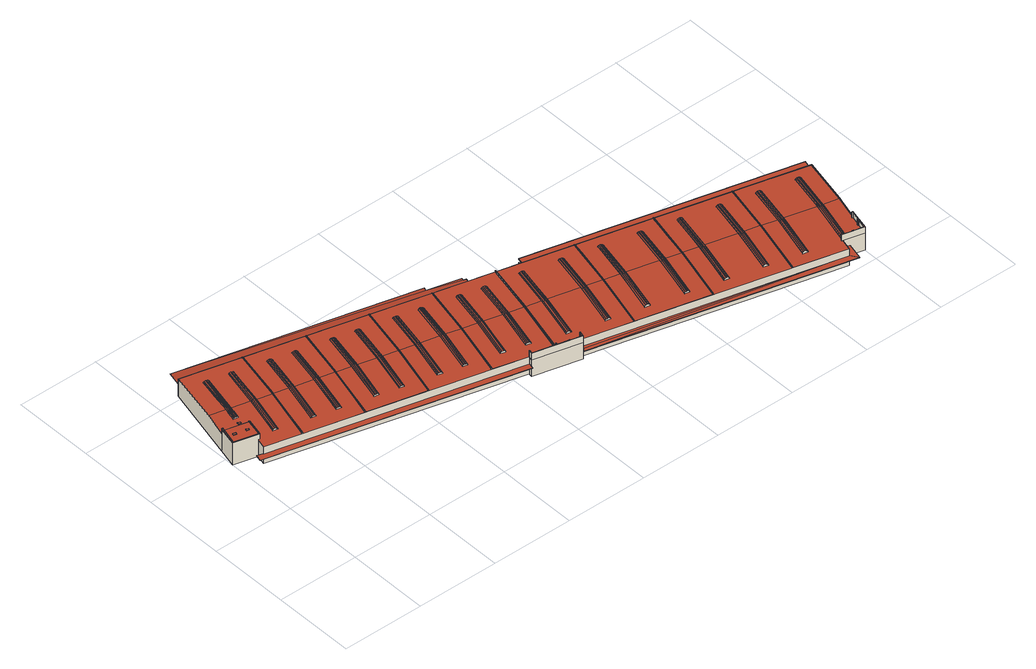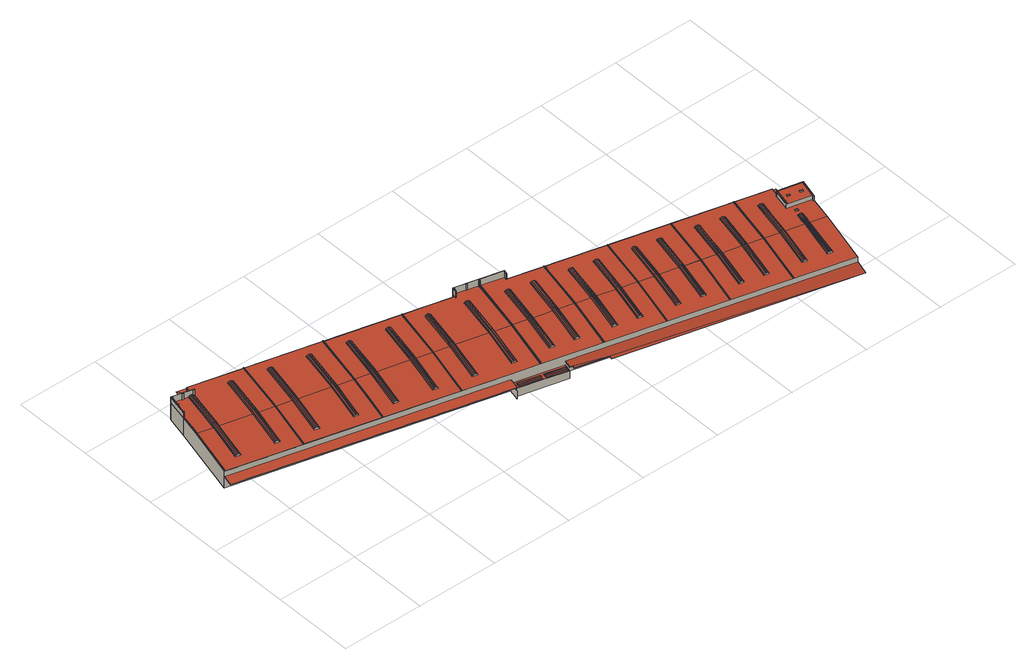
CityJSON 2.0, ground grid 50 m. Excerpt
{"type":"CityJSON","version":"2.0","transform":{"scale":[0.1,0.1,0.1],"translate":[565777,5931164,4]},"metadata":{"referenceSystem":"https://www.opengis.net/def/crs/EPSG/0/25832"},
"CityObjects":{
"building1":{"type":"Building","attributes":{"Grundfläche 2D":"23972.569498","Grundhöhe NN":"4.974"},"children":["building1-1","building1-2","building1-3","building1-4","building1-5","building1-6","building1-7"],"geometry":[{"type":"MultiSurface","lod":"3","boundaries":[[[0,1,2,3,4,5,6,7]],[[8,9,10,11,12]],[[13,14,10,9]],[[15,16,17,18]],[[16,19,20,21,17]],[[22,23,16,15]],[[22,24,25,23]],[[26,27,25,24]],[[28,25,27,29]],[[28,30,23,25]],[[30,19,16,23]],[[31,32,27,26]],[[32,33,29,27]],[[34,35,36,37,38]],[[36,39,40,41,42,43,44,37]],[[45,46,47,48]],[[49,50,47]],[[50,51,47]],[[52,53,49]],[[49,53,50]],[[54,55,52]],[[55,53,52]],[[56,57,54,58]],[[59,55,60]],[[61,53,59]],[[59,53,55]],[[61,62,50,53]],[[63,51,62]],[[62,51,50]],[[64,51,63]],[[47,51,64,65,66,67,48]],[[55,54,57,68]],[[69,60,55,68,70]],[[71,72,73,74]],[[75,71,74,76]],[[72,77,78,73]],[[79,80,73,78]],[[80,81,74,73]],[[81,82,76,74]],[[77,83,84,78]],[[85,79,78,84]],[[86,79,85]],[[87,79,86]],[[88,89,82]],[[89,90,82]],[[76,82,90,91]],[[91,92,75,76]],[[93,94,95,96]],[[97,93,96,98]],[[94,99,100,95]],[[101,95,100,102]],[[101,103,96,95]],[[103,104,98,96]],[[99,105,106,100]],[[106,107,102,100]],[[104,108,109,98]],[[109,110,97,98]],[[111,112,113,114,115]],[[116,117,113,112]],[[118,119,120,121]],[[119,122,123,120]],[[124,125,123,122]],[[126,123,125,127]],[[126,128,120,123]],[[128,129,121,120]],[[130,131,132,133,134,135,136,137,138,139,140,141,142,143,144,145,146,147,148,149,150]],[[131,151,132]],[[151,152,132]],[[151,153,154,155,67,66,65,156,157,158,159,160,161,69,70,68,162,163,164,165,166,167,168,169,170,171,172,173,174,175,176,177,178,179,180,181,182,183,184,185,186,187,188,189,190,191,192,193,194,195,196,197,198,199,200,201,202,203,204,205,206,207,208,209,210,211,212,213,214,215,216,217,218,219,220,221,222,223,224,225,226,227,228,229,230,231,232,233,234,235,236,237,238,239,240,241,242,243,244,245,246,247,248,249,250,251,252,253,254,255,256,257,258,259,260,261,262,263,264,265,266,267,268,269,270,271,272,273,274,275,276,277,278,279,280,281,282,283,284,285,286,287,288,289,290,291,292,293,294,295,296,297,298,299,300,152]],[[189,301,190]],[[195,302,196]],[[151,131,303,304,305,306]],[[307,308,309,310,311,312,313,314,315,316,317,318,319,320,321,257,256,322,323,251,250,324,325,247,246,326]],[[299,298,327,328,293,292,329,330,287,286,331,320,332,333]],[[320,331,334]],[[280,335,336,337,271,270,338,339,263,262,340,320,334,281]],[[320,340,321]],[[341,342,144,143,343,344,135,134,345,332,346,347]],[[332,345,333]],[[348,349,350,351,130,150,352,353,354,355,356,357,358,359,360,361,362,363,364,365]],[[366,367,368,369,370,371,243,242,372,373,374,375,376,239,238,377,378,379,232,231,380,381,382,383,384]],[[183,182,385,386,387,388,389,390,391,176,175,392,393,394,395,396,397,170,169,398,399,400,401,402,403,404,162,68,57,56,405,406,45,48,67,155,407,408,409,410,411,412,413,414,415,416,417,418,190,301,419,420,421,422,423,424,425,426]],[[427,428,226,225,429,430,431,432,433,221,220,434,435,215,214,436,437,415,383,438]],[[415,437,439]],[[209,208,440,441,442,203,202,443,444,445,446,447,448,449,196,302,450,451,452,415,439,453]],[[415,452,416]],[[383,382,438]],[[454,455,456,457,458,459]],[[460,461,457,456]],[[462,463,464,465,466]],[[467,464,463,468,469,470,471,472]],[[473,474,475,476]],[[474,477,478,475]],[[478,479,480,475]],[[479,481,482,480]],[[481,483,484,482]],[[483,485,486,484]],[[486,487,488,489,484]],[[489,490,482,484]],[[490,491,480,482]],[[491,476,475,480]],[[492,493,494,495]],[[494,496,497,498,499,495]],[[500,492,495,501]],[[499,502,501,495]],[[502,503,504,501]],[[503,505,506,504]],[[507,508,504,506]],[[508,500,501,504]],[[509,506,505,510,511,512]],[[509,513,507,506]],[[514,515,516,517]],[[518,514,517,519]],[[515,520,521,516]],[[522,516,521,523]],[[522,524,517,516]],[[524,525,519,517]],[[520,526,527,521]],[[527,528,523,521]],[[525,529,530,519]],[[530,531,518,519]],[[532,533,534,535]],[[534,536,537,538,535]],[[533,539,540,534]],[[539,541,542,540]],[[543,544,542,541]],[[545,542,544,546]],[[545,547,540,542]],[[536,534,540,547]],[[543,548,549,544]],[[549,550,546,544]],[[551,552,553,554,555,556]],[[556,557,558,559,551]],[[555,560,561,556]],[[560,562,563,561]],[[562,564,565,563]],[[566,567,563,565]],[[567,568,561,563]],[[568,557,556,561]],[[569,565,564,570,571,572]],[[569,573,566,565]],[[574,575,576,577]],[[576,578,579,580,577]],[[575,581,582,576]],[[581,583,584,582]],[[583,585,586,584]],[[585,587,588,586]],[[588,589,590,586]],[[590,591,584,586]],[[591,592,582,584]],[[592,578,576,582]],[[593,594,595,596]],[[597,594,593]],[[598,599,594,597,600]],[[598,601,599]],[[599,602,603,594]],[[602,604,605,603]],[[606,607,605,604]],[[608,605,607,609]],[[608,610,603,605]],[[610,595,594,603]],[[606,611,612,607]],[[613,609,607,612]],[[614,609,613]],[[615,118,121,616]],[[121,129,617,618,616]],[[124,619,620,125]],[[620,621,127,125]],[[622,623,624,625,626]],[[624,623,627,628,629,630,631,632]],[[633,634,635,636]],[[637,633,636,638]],[[639,640,636,635]],[[640,641,638,636]],[[641,642,643,638]],[[644,637,638,643]],[[634,645,646,635]],[[646,647,639,635]],[[642,648,649,643]],[[649,650,644,643]],[[651,652,653,654]],[[655,656,654,653]],[[652,657,658,653]],[[657,659,660,658]],[[659,661,662,660]],[[663,664,660,662]],[[664,665,658,660]],[[655,653,658,665]],[[661,666,667,662]],[[667,668,663,662]],[[669,670,671,672,673]],[[674,675,676,677,672,671]],[[678,679,680,681]],[[678,681,682]],[[678,682,683]],[[684,680,679,685,686]],[[687,679,678,688]],[[689,687,688,690]],[[691,689,690,692]],[[689,691,693,694]],[[687,689,694,695]],[[679,687,695,685]],[[696,692,697]],[[698,692,696]],[[699,691,692,698]],[[693,691,699,700,701]],[[702,703,704,705]],[[706,707,705,704]],[[703,708,709,704]],[[708,710,711,709]],[[710,712,713,711]],[[714,715,711,713]],[[715,716,709,711]],[[716,706,704,709]],[[712,717,718,713]],[[718,719,714,713]],[[720,721,722,723]],[[724,720,723,725]],[[721,726,727,722]],[[728,729,722,727]],[[729,730,723,722]],[[730,731,725,723]],[[726,732,733,727]],[[733,734,735,728,727]],[[731,736,737,725]],[[737,738,724,725]],[[739,740,741,742]],[[743,744,742,741]],[[740,745,746,741]],[[745,747,748,746]],[[747,749,750,748]],[[751,752,748,750]],[[752,753,746,748]],[[753,743,741,746]],[[749,754,755,750]],[[755,756,751,750]],[[757,758,759,760]],[[760,759,761,762,763,764]],[[765,766,767,768,769]],[[770,771,772,769,768]],[[773,774,775,776,777,778,779,780,781,782,783,784,785,786,787,788,789,790,791,792,793,794,795]],[[796,797,798,799,800,801,802,803,804,805,806,807,808,809,810,811,812,813,814,815]],[[816,817,818,819]],[[820,816,819,821]],[[822,820,821,823]],[[824,822,823,825]],[[826,824,825,827]],[[828,826,827,829]],[[830,828,829,831]],[[832,833,834,835,836,837,838,839,840,841],[842,843,844,845,846,847,848,849,850,851]],[[852,853,854,855]],[[854,856,857,855]],[[856,858,859,857]],[[859,858,860,861,862,863]],[[861,864,865,862]],[[866,867,865,864]],[[868,869,867,866]],[[870,871,872,873,874,875]],[[839,838,876,877]],[[878,879,4,3]],[[879,880,5,4]],[[880,870,6,5]],[[870,875,7,6]],[[0,7,875,874]],[[1,0,874,873]],[[1,873,872,881,2]],[[881,878,3,2]],[[281,334,13,9,8,12,283,282]],[[334,331,14,13]],[[10,14,331,286,285,284,11]],[[284,283,12,11]],[[24,22,15,18,328,327,31,26]],[[327,298,297,296,33,32,31]],[[30,28,29,33,296,295,20,19]],[[21,20,295,294,293,328,18,17]],[[418,417,416,41,40,39,36,35,192,190]],[[416,452,42,41]],[[38,195,193,34]],[[195,38,302]],[[43,42,452,451,450,302,38,37,44]],[[193,192,35,34]],[[52,49,47,46,406,405,58,54]],[[56,58,405]],[[60,69,161]],[[161,160,159,158,157,156,64,63,62,61,59,60]],[[65,64,156]],[[46,45,406]],[[75,92,167,166,165,164,83,77,72,71]],[[85,84,83,164,162,404,403,402,87,86]],[[79,87,402,401,400,88,82,81,80]],[[169,167,92,91,90,89,88,400,399,398]],[[94,93,97,110,241,240,105,99]],[[376,107,106,105,240,239]],[[376,375,374,373,372,108,104,103,101,102,107]],[[108,372,242,241,110,109]],[[111,115,152,300,299,333,116,112]],[[333,345,117,116]],[[113,117,345,134,133,132,114]],[[132,152,115,114]],[[455,454,259,258,257,321,460,456]],[[321,340,461,460]],[[458,457,461,340,262,261,260,459]],[[260,259,454,459]],[[428,427,438,470,469,468,463,462,228,226]],[[438,382,471,470]],[[464,467,472,471,382,381,380,231,229,466,465]],[[229,228,462,466]],[[433,477,474,473,222,221]],[[433,432,431,430,429,485,483,481,479,478,477]],[[486,485,429,225,224,488,487]],[[224,223,222,473,476,491,490,489,488]],[[500,508,507,513,200,199,198,493,492]],[[493,198,196,449,448,447,498,497,496,494]],[[447,446,445,510,505,503,502,499,498]],[[512,511,510,445,444,443,202,200,513,509]],[[515,514,518,531,435,434,526,520]],[[527,526,434,220,218,528]],[[524,522,523,528,218,217,529,525]],[[529,217,216,215,435,531,530]],[[541,539,533,532,323,322,548,543]],[[548,322,256,255,550,549]],[[255,254,253,252,537,536,547,545,546,550]],[[538,537,252,251,323,532,535]],[[390,389,388,554,553,552,551,559,558,178,176,391]],[[562,560,555,554,388,387,570,564]],[[572,571,570,387,386,385,182,180,573,569]],[[567,566,573,180,179,178,558,557,568]],[[583,581,575,574,339,338,587,585]],[[338,270,269,268,589,588,587]],[[590,589,268,267,266,265,579,578,592,591]],[[580,579,265,264,263,339,574,577]],[[145,144,342,600,597,593,596,147,146]],[[604,602,599,601,353,352,611,606]],[[614,613,612,611,352,150,149,148]],[[610,608,609,614,148,147,596,595]],[[122,119,118,615,325,324,619,124]],[[619,324,250,249,621,620]],[[128,126,127,621,249,248,617,129]],[[325,615,616,618,617,248,247]],[[622,172,170,397,396,395,629,628,627,623]],[[395,394,630,629]],[[624,632,631,630,394,393,392,175,173,626,625]],[[173,172,622,626]],[[637,644,650,442,441,440,645,634,633]],[[645,440,208,206,647,646]],[[641,640,639,647,206,205,648,642]],[[442,650,649,648,205,203]],[[659,657,652,651,344,343,666,661]],[[667,666,343,143,142,141,140,668]],[[664,663,668,140,139,138,656,655,665]],[[656,138,137,136,135,344,651,654]],[[453,439,675,674,671,670,211,209]],[[439,437,676,675]],[[673,214,212,669]],[[676,437,436,214,673,672,677]],[[212,211,670,669]],[[185,183,426,425,424,683,682,681,680,684,686]],[[678,683,424,423,422,421,697,692,690,688]],[[700,189,187,701]],[[189,700,301]],[[696,697,421,420,419,301,700,699,698]],[[187,186,185,686,685,695,694,693,701]],[[337,336,335,717,712,710,708,703,702]],[[718,717,335,280,279,278,719]],[[278,277,276,275,274,273,707,706,716,715,714,719]],[[707,273,272,271,337,702,705]],[[720,724,738,379,378,377,732,726,721]],[[733,732,377,238,237,735,734]],[[735,237,236,235,234,233,736,731,730,729,728]],[[736,233,232,379,738,737]],[[747,745,740,739,330,329,754,749]],[[755,754,329,292,291,290,756]],[[753,752,751,756,290,289,744,743]],[[744,289,288,287,330,739,742]],[[759,758,882,883,303,762,761]],[[303,131,763,762]],[[763,131,130,351,757,760,764]],[[307,326,767,766]],[[768,767,326,246,245,771,770]],[[245,244,772,771]],[[772,244,243,371,765,769]],[[884,885,780,779,778,886]],[[320,319,781,780,885]],[[319,318,782,781]],[[783,782,318,317]],[[317,316,784,783]],[[316,315,785,784]],[[315,314,786,785]],[[314,313,787,786]],[[313,312,788,787]],[[312,311,789,788]],[[790,789,311,310]],[[310,309,791,790]],[[309,308,792,791]],[[307,766,793,792,308]],[[766,765,794,793]],[[370,795,794,765,371]],[[370,369,773,795]],[[369,368,774,773]],[[775,774,368,367]],[[776,775,367,366]],[[366,384,777,776]],[[383,886,778,777,384]],[[347,346,887,800,799]],[[882,758,801,800,887]],[[802,801,758,757,351,350]],[[350,349,803,802]],[[804,803,349,348]],[[348,365,805,804]],[[365,364,806,805]],[[364,363,807,806]],[[363,362,808,807]],[[362,361,809,808]],[[361,360,810,809]],[[360,359,811,810]],[[359,358,812,811]],[[358,357,813,812]],[[357,356,814,813]],[[356,355,815,814]],[[796,815,355,354]],[[601,598,797,796,354,353]],[[342,341,798,797,598,600]],[[341,347,799,798]],[[305,888,889,890,836,835,891,892,893,894,154,153,151,306]],[[827,825,823,821,819,818,833,832,831,829]],[[830,831,832,841]],[[820,822,824,826,828,830,841,840,817,816]],[[840,833,818,817]],[[853,852,848,847]],[[856,854,853,847,846,845,844,868,866,864,861,860,858]],[[844,843,869,868]],[[869,843,842,851,850,849,848,852,855,857,859,863,862,865,867]],[[895,896,885,884,886,897,898,899]],[[899,900,901,902,320,885,896,895]],[[903,332,320,902,901,900,904,905]],[[906,346,332,903,905,904,907,908]],[[346,906,908,907,909,887]],[[882,887,909,910]],[[303,883,882,910,911]],[[304,303,911,912]],[[305,304,912,888]],[[155,154,894,893,892,913,407]],[[914,415,414,413,915,916,917]],[[918,383,415,914,917,916,919,920]],[[920,919,897,886,383,918]],[[837,836,890,921]],[[838,837,921,876]],[[834,833,840,839,877,922]],[[835,834,922,891]],[[878,407,913,923,879]],[[412,880,879,923,915,413]],[[871,870,880,412,411,410]],[[871,410,409,872]],[[872,409,408,881]],[[881,408,407,878]],[[891,922,877,876,921,890,889,888,912,911,910,909,907,904,900,899,898,897,919,916,915,923,913,892]]],"semantics":{"surfaces":[{"type":"RoofSurface"},{"type":"WallSurface"},{"type":"GroundSurface"}],"values":[0,0,0,0,0,0,0,0,0,0,0,0,0,0,0,0,0,0,0,0,0,0,0,0,0,0,0,0,0,0,0,0,0,0,0,0,0,0,0,0,0,0,0,0,0,0,0,0,0,0,0,0,0,0,0,0,0,0,0,0,0,0,0,0,0,0,0,0,0,0,0,0,0,0,0,0,0,0,0,0,0,0,0,0,0,0,0,0,0,0,0,0,0,0,0,0,0,0,0,0,0,0,0,0,0,0,0,0,0,0,0,0,0,0,0,0,0,0,0,0,0,0,0,0,0,0,0,0,0,0,0,0,0,0,0,0,0,0,0,0,0,0,0,0,0,0,0,0,0,0,0,0,0,0,0,0,0,0,0,0,0,0,0,0,0,0,0,0,0,0,0,0,0,0,0,0,0,0,0,0,0,0,0,0,0,0,0,0,0,0,0,0,0,0,0,0,0,0,0,0,0,0,0,0,0,0,0,0,0,0,0,0,0,0,0,0,0,0,0,0,0,0,0,0,0,0,0,0,0,0,0,0,0,0,0,0,0,0,0,0,0,0,0,0,0,0,0,0,0,0,0,0,0,0,0,0,0,0,1,1,1,1,1,1,1,1,1,1,1,1,1,1,1,1,1,1,1,1,1,1,1,1,1,1,1,1,1,1,1,1,1,1,1,1,1,1,1,1,1,1,1,1,1,1,1,1,1,1,1,1,1,1,1,1,1,1,1,1,1,1,1,1,1,1,1,1,1,1,1,1,1,1,1,1,1,1,1,1,1,1,1,1,1,1,1,1,1,1,1,1,1,1,1,1,1,1,1,1,1,1,1,1,1,1,1,1,1,1,1,1,1,1,1,1,1,1,1,1,1,1,1,1,1,1,1,1,1,1,1,1,1,1,1,1,1,1,1,1,1,1,1,1,1,1,1,1,1,1,1,1,1,1,1,1,1,1,1,1,1,1,1,1,1,1,1,1,1,1,1,1,1,1,1,1,1,1,1,1,1,1,1,1,1,1,1,1,1,1,1,1,1,1,1,1,1,2]}}]},
"building1-1":{"type":"BuildingInstallation","parents":["building1"],"geometry":[{"type":"MultiSurface","lod":"3","boundaries":[[[924,925,926,927]],[[927,926,928,929]],[[924,927,929,930]],[[925,924,930,931]],[[926,925,931,928]]],"semantics":{"surfaces":[{"type":"RoofSurface"},{"type":"WallSurface"}],"values":[0,1,1,1,1]}}]},
"building1-2":{"type":"BuildingInstallation","parents":["building1"],"geometry":[{"type":"MultiSurface","lod":"3","boundaries":[[[932,933,934,935]],[[936,937,935,934]],[[935,937,938,932]],[[933,932,938,939]],[[939,936,934,933]]],"semantics":{"surfaces":[{"type":"RoofSurface"},{"type":"WallSurface"}],"values":[0,1,1,1,1]}}]},
"building1-3":{"type":"BuildingInstallation","parents":["building1"],"geometry":[{"type":"MultiSurface","lod":"3","boundaries":[[[940,941,942,943]],[[943,942,944,945]],[[940,943,945,946]],[[941,940,946,947]],[[942,941,947,944]]],"semantics":{"surfaces":[{"type":"RoofSurface"},{"type":"WallSurface"}],"values":[0,1,1,1,1]}}]},
"building1-4":{"type":"BuildingInstallation","parents":["building1"],"geometry":[{"type":"MultiSurface","lod":"3","boundaries":[[[918,914,948,949,950,951]],[[949,948,952,953]],[[950,949,953,954]],[[951,950,954,955]],[[951,955,920,918]],[[918,920,917,914]],[[914,917,952,948]],[[955,954,953,952,917,920]]],"semantics":{"surfaces":[{"type":"RoofSurface"},{"type":"WallSurface"},{"type":"OuterCeilingSurface"}],"values":[0,1,1,1,1,1,1,2]}}]},
"building1-5":{"type":"BuildingInstallation","parents":["building1"],"geometry":[{"type":"MultiSurface","lod":"3","boundaries":[[[896,903,902]],[[903,896,956,957]],[[957,958,903]],[[903,958,959,906]],[[906,908,905,903]],[[903,905,901,902]],[[896,902,901,895]],[[896,895,960,956]],[[957,956,960,961]],[[958,957,961,962]],[[962,963,959,958]],[[959,963,908,906]],[[901,905,962,961,960,895]],[[962,905,908,963]]],"semantics":{"surfaces":[{"type":"RoofSurface"},{"type":"WallSurface"},{"type":"OuterCeilingSurface"}],"values":[0,0,0,0,1,1,1,1,1,1,1,1,2,2]}}]},
"building1-6":{"type":"BuildingInstallation","parents":["building1"],"geometry":[{"type":"MultiSurface","lod":"3","boundaries":[[[964,965,966]],[[967,966,968]],[[894,969,970,964,966,967]],[[971,972,966,965]],[[972,973,968,966]],[[973,974,967,968]],[[974,893,894,967]],[[893,975,969,894]],[[975,976,970,969]],[[976,977,964,970]],[[977,971,965,964]],[[971,977,976,975,893,974,973,972]]],"semantics":{"surfaces":[{"type":"RoofSurface"},{"type":"WallSurface"},{"type":"OuterCeilingSurface"}],"values":[0,0,0,1,1,1,1,1,1,1,1,2]}}]},
"building1-7":{"type":"BuildingInstallation","parents":["building1"],"geometry":[{"type":"MultiSurface","lod":"3","boundaries":[[[978,979,980,981]],[[978,981,982,983]],[[979,978,983,984]],[[980,979,984,985]],[[981,980,985,982]],[[985,984,983,982]]],"semantics":{"surfaces":[{"type":"RoofSurface"},{"type":"WallSurface"},{"type":"OuterCeilingSurface"}],"values":[0,1,1,1,1,2]}}]}
},
"vertices":[
[147,911,162],[7,945,162],[36,1061,162],[31,1062,162],[2,943,162],[150,907,162],[176,1013,162],[172,1014,162],[2733,729,134],[2689,549,141],[2692,548,141],[2772,876,129],[2769,876,129],[2612,237,129],[2614,236,129],[2946,224,134],[3008,474,144],[3003,475,139],[2941,226,128],[3072,731,133],[3067,732,128],[3034,597,134],[2952,223,137],[3014,472,147],[2960,221,137],[3022,470,147],[2966,219,134],[3028,469,144],[3086,727,137],[3092,726,133],[3078,729,137],[2971,218,128],[3033,467,139],[3097,724,128],[851,1351,125],[847,1351,125],[768,1031,139],[771,1030,139],[772,1033,139],[714,814,130],[714,813,129],[689,713,125],[693,712,125],[717,812,129],[718,813,129],[156,1154,134],[143,1102,135],[149,1101,140],[160,1168,134],[156,1099,141],[175,1178,143],[168,1180,142],[164,1097,140],[183,1176,143],[168,1096,138],[188,1175,141],[185,1147,134],[186,1158,134],[172,1095,135],[244,1413,134],[249,1412,129],[238,1415,135],[232,1416,135],[226,1418,133],[220,1419,129],[178,1247,132],[167,1199,134],[163,1180,135],[190,1173,135],[207,1239,132],[196,1195,134],[378,1380,135],[371,1382,135],[312,1144,146],[319,1143,146],[385,1379,132],[326,1141,142],[364,1384,132],[305,1146,142],[246,908,132],[253,907,135],[260,905,135],[266,903,132],[360,1385,127],[300,1147,137],[260,983,130],[259,982,130],[241,909,127],[271,902,127],[288,971,130],[289,973,130],[330,1140,137],[389,1377,127],[1776,1035,136],[1769,1037,136],[1709,799,146],[1717,797,146],[1782,1033,133],[1723,795,143],[1762,1038,133],[1703,800,143],[1650,561,136],[1644,563,133],[1657,559,136],[1664,558,133],[1757,1039,127],[1698,802,137],[1639,564,127],[1669,557,127],[1728,794,137],[1787,1032,127],[3151,546,135],[3126,442,139],[3129,441,139],[3209,768,127],[3206,769,127],[3049,129,127],[3052,128,127],[1856,494,132],[1863,493,135],[1925,742,145],[1918,743,142],[1870,491,135],[1932,740,145],[1876,489,132],[1939,738,142],[1996,997,134],[2003,995,131],[1989,999,134],[1982,1000,131],[3569,362,135],[3642,660,122],[3209,768,122],[3154,544,131],[3135,466,135],[3227,444,135],[3243,506,132],[3244,512,132],[3286,678,125],[3290,677,125],[3316,671,125],[3273,498,132],[3271,493,132],[3257,437,135],[3447,391,135],[3453,413,134],[3453,416,134],[3505,624,125],[3535,617,125],[3481,401,134],[3477,384,135],[2064,1053,122],[3206,769,122],[1905,1092,122],[146,1527,122],[66,1203,135],[220,1419,125],[226,1418,125],[232,1416,125],[238,1415,125],[244,1413,125],[249,1412,125],[300,1147,135],[311,1188,133],[360,1385,125],[364,1384,125],[371,1382,125],[389,1377,125],[342,1186,133],[330,1140,135],[419,1118,135],[436,1187,132],[498,1437,122],[501,1436,122],[438,1181,132],[423,1117,135],[511,1096,135],[532,1182,131],[570,1333,125],[574,1332,125],[600,1326,125],[564,1181,131],[541,1089,135],[651,1063,135],[677,1166,130],[709,1298,125],[734,1292,125],[739,1291,125],[710,1174,130],[681,1056,135],[769,1034,135],[800,1159,130],[847,1351,122],[851,1351,122],[803,1159,130],[772,1034,135],[861,1012,135],[896,1153,129],[919,1247,125],[924,1246,125],[949,1240,125],[927,1151,129],[891,1005,135],[1000,979,135],[1041,1144,128],[1058,1213,125],[1088,1205,125],[1072,1142,128],[1030,972,135],[1119,950,135],[1165,1137,127],[1197,1265,122],[1200,1264,122],[1169,1137,127],[1122,949,135],[1211,928,135],[1261,1131,126],[1269,1161,125],[1299,1153,125],[1293,1129,126],[1241,921,135],[1351,895,135],[1408,1126,125],[1434,1120,125],[1438,1119,125],[1381,887,135],[1469,866,135],[1530,1115,124],[1546,1178,122],[1549,1177,122],[1534,1115,124],[1472,865,135],[1561,844,135],[1618,1074,125],[1623,1073,125],[1630,1071,125],[1637,1069,125],[1648,1067,125],[1591,837,135],[1700,811,135],[1757,1039,125],[1787,1032,125],[1730,803,135],[1819,782,135],[1895,1092,122],[1899,1091,122],[1822,781,135],[1917,759,135],[1977,1002,125],[2007,994,125],[1947,751,135],[2134,706,135],[2194,947,125],[2199,946,125],[2219,941,125],[2224,940,125],[2164,699,135],[2257,677,135],[2315,913,125],[2333,985,122],[2336,984,122],[2318,911,125],[2260,676,135],[2354,654,135],[2408,872,126],[2413,894,125],[2418,893,125],[2425,891,125],[2443,886,125],[2436,859,126],[2383,647,135],[2572,601,135],[2617,780,127],[2632,840,125],[2637,839,125],[2643,838,125],[2650,836,125],[2657,834,125],[2662,833,125],[2645,768,128],[2602,594,135],[2694,572,135],[2733,729,128],[2769,876,122],[2772,876,122],[2736,728,128],[2697,571,135],[2791,549,135],[2826,688,129],[2851,786,125],[2880,779,125],[2855,676,129],[2821,541,135],[3009,496,135],[3034,597,131],[3067,732,125],[3097,724,125],[3062,585,131],[3038,489,135],[3132,467,135],[3151,546,131],[681,1055,135],[772,1033,135],[3645,660,122],[3646,659,122],[3647,662,122],[3646,662,122],[1738,444,121],[1736,434,121],[1738,434,121],[1737,431,121],[1802,415,121],[1802,418,121],[1807,417,121],[1806,413,121],[1870,397,121],[1871,402,121],[1875,401,121],[1881,426,122],[1885,425,122],[1882,414,121],[2175,345,121],[2098,434,124],[2068,441,124],[1881,488,124],[1851,495,124],[1739,444,121],[2971,218,124],[2941,226,124],[2754,272,124],[2724,280,124],[2614,236,121],[3362,48,121],[3049,129,121],[2612,237,121],[2536,327,124],[2510,333,124],[2506,334,124],[2317,380,124],[2287,388,124],[2178,344,121],[3376,125,124],[3380,124,124],[3189,165,124],[3160,172,124],[3052,128,121],[3379,116,124],[3374,118,124],[3531,211,129],[3527,212,129],[3528,218,129],[3533,217,129],[3410,116,124],[3385,122,124],[3384,118,124],[3437,105,124],[3438,110,124],[3446,108,124],[3445,103,124],[3496,91,124],[3498,95,124],[3502,94,124],[3516,148,126],[3511,149,126],[3513,157,126],[3517,155,126],[1600,487,122],[1595,467,121],[1731,434,121],[1731,435,121],[1733,435,121],[1735,444,121],[1669,557,125],[1664,558,125],[1657,559,125],[1644,563,125],[1639,564,125],[1529,591,125],[1525,592,125],[1500,599,125],[1397,560,122],[1397,559,122],[1392,539,122],[1595,486,121],[1596,489,122],[493,897,127],[492,895,127],[481,850,125],[451,858,125],[463,906,127],[464,907,127],[511,1095,135],[379,939,128],[378,938,128],[344,798,122],[340,799,122],[375,939,128],[375,940,128],[289,973,128],[288,971,128],[271,902,125],[260,905,125],[241,909,125],[259,982,128],[260,983,128],[172,1095,132],[143,1102,132],[31,1062,129],[36,1061,129],[33,1050,129],[177,1014,129],[176,1013,129],[150,907,124],[143,909,124],[128,850,122],[128,848,122],[689,713,122],[714,813,126],[714,814,126],[629,846,126],[628,845,126],[621,815,125],[616,817,125],[610,818,125],[591,823,125],[599,856,126],[600,857,126],[1393,561,122],[1394,561,122],[1320,643,125],[1309,646,125],[1301,648,125],[1295,649,125],[1290,650,125],[1180,678,125],[1150,685,125],[1057,686,124],[1042,625,122],[1388,540,122],[1039,626,122],[969,730,125],[965,731,125],[940,737,125],[832,770,125],[832,769,125],[831,764,125],[806,770,125],[801,772,125],[803,780,125],[803,781,125],[718,813,126],[717,812,126],[693,712,122],[1054,687,124],[2333,985,127],[2257,677,138],[2252,658,139],[2255,657,139],[2318,911,130],[2336,984,127],[2175,345,127],[2178,344,127],[1546,1178,127],[1467,858,141],[1470,857,141],[1472,865,140],[1549,1177,127],[1397,560,128],[1394,561,128],[1393,561,128],[1388,540,127],[1392,539,127],[1397,559,128],[1408,1126,127],[1349,888,137],[1354,887,143],[1413,1125,133],[1290,650,127],[1295,649,133],[1301,648,136],[1361,885,146],[1309,646,136],[1368,884,146],[1315,644,133],[1374,882,143],[1320,643,127],[1379,881,137],[1381,887,137],[1438,1119,127],[1434,1120,133],[1427,1121,136],[1420,1123,136],[924,1246,132],[919,1247,126],[860,1009,136],[865,1008,142],[803,781,126],[803,780,126],[801,772,126],[806,770,132],[931,1244,135],[871,1007,145],[812,769,135],[819,767,135],[879,1005,145],[826,765,132],[885,1003,142],[944,1241,132],[938,1242,135],[890,1002,136],[831,764,126],[832,769,126],[832,770,126],[949,1240,126],[1162,682,136],[1169,681,136],[1228,918,146],[1221,920,146],[1155,684,133],[1214,922,143],[1176,679,133],[1235,917,143],[1287,1156,136],[1294,1154,133],[1280,1158,136],[1274,1160,133],[1180,678,127],[1239,916,137],[1299,1153,127],[1269,1161,127],[1210,923,137],[1150,685,127],[2068,441,126],[2073,440,132],[2135,689,142],[2130,690,136],[2199,946,131],[2194,947,126],[2134,706,136],[2079,438,135],[2141,687,145],[2086,436,135],[2148,686,145],[2093,435,132],[2155,684,142],[2212,943,134],[2219,941,131],[2205,944,134],[2098,434,126],[2160,683,136],[2224,940,126],[511,1095,136],[464,907,128],[463,906,128],[451,858,126],[456,856,131],[515,1094,141],[574,1332,131],[570,1333,126],[511,1096,136],[463,855,134],[522,1093,144],[470,853,134],[529,1091,144],[477,851,131],[536,1089,141],[595,1327,131],[588,1328,134],[581,1330,134],[540,1088,136],[481,850,126],[492,895,128],[493,897,128],[600,1326,126],[2287,388,127],[2292,386,133],[2354,636,143],[2349,637,138],[2418,893,132],[2413,894,127],[2408,872,128],[2299,385,136],[2361,634,146],[2306,383,136],[2368,632,146],[2312,381,133],[2374,631,143],[2317,380,127],[2379,629,138],[2443,886,127],[2438,888,132],[2432,889,135],[2425,891,135],[3453,413,137],[3447,371,144],[3510,623,134],[3505,624,128],[3442,373,139],[3385,123,133],[3385,122,134],[3380,124,128],[3385,122,133],[3392,121,137],[3454,370,147],[3399,119,137],[3461,368,147],[3405,117,134],[3467,366,144],[3523,619,137],[3530,618,134],[3516,621,137],[3410,116,128],[3472,365,139],[3481,401,137],[3535,617,128],[1851,495,126],[1913,745,136],[1977,1002,126],[1917,759,136],[1881,488,126],[1943,737,136],[2007,994,126],[498,1437,127],[419,1117,141],[422,1116,141],[423,1117,141],[501,1436,127],[375,940,133],[375,939,133],[340,799,127],[344,798,127],[378,938,133],[379,939,133],[958,732,135],[965,731,132],[1024,968,142],[1017,970,145],[951,734,135],[1010,972,145],[1083,1206,132],[1076,1208,135],[1069,1210,135],[1063,1211,132],[1003,974,142],[944,736,132],[969,730,126],[1029,967,136],[1088,1205,126],[1058,1213,126],[999,975,136],[940,737,126],[3160,172,128],[3164,171,134],[3226,420,144],[3222,421,139],[3290,677,133],[3286,678,128],[3171,169,137],[3233,419,147],[3178,168,137],[3240,417,147],[3185,166,134],[3247,415,144],[3311,672,133],[3304,674,137],[3297,676,137],[3189,165,128],[3252,414,139],[3316,671,128],[1200,1264,126],[1197,1265,126],[1118,945,140],[1121,943,140],[1122,949,140],[1054,687,129],[1039,626,126],[1042,625,126],[1057,686,129],[596,822,131],[655,1059,141],[650,1061,136],[600,857,127],[599,856,127],[591,823,126],[651,1063,136],[714,1297,131],[709,1298,126],[662,1058,144],[602,820,134],[669,1056,144],[610,818,134],[675,1054,141],[616,817,131],[734,1292,131],[728,1294,134],[721,1295,134],[628,845,127],[621,815,126],[629,846,127],[680,1053,136],[681,1055,136],[739,1291,126],[2506,334,127],[2510,333,133],[2573,582,143],[2568,583,138],[2637,839,132],[2632,840,127],[2517,331,136],[2579,581,146],[2524,330,136],[2586,579,146],[2531,328,133],[2593,577,143],[2657,834,132],[2650,836,135],[2643,838,135],[2536,327,127],[2598,576,138],[2662,833,127],[1511,596,136],[1518,594,136],[1577,832,146],[1570,834,146],[1504,597,133],[1564,835,143],[1525,592,133],[1584,830,143],[1643,1068,133],[1637,1069,136],[1630,1071,136],[1623,1073,133],[1529,591,127],[1589,829,137],[1591,837,137],[1648,1067,127],[1618,1074,127],[1559,836,137],[1500,599,127],[2724,280,127],[2729,279,133],[2791,528,143],[2787,529,138],[2855,785,132],[2851,786,127],[2736,277,136],[2798,526,146],[2743,275,136],[2805,525,146],[2750,274,133],[2812,523,143],[2876,780,132],[2869,782,135],[2862,783,135],[2754,272,127],[2816,522,138],[2880,779,127],[3533,217,133],[3536,217,133],[3566,336,139],[3563,337,139],[3572,361,138],[3645,660,126],[3642,660,126],[3569,362,138],[1735,444,134],[1738,444,134],[1739,444,134],[1819,770,145],[1816,771,145],[1822,781,145],[1899,1091,133],[1895,1092,133],[1731,435,163],[1731,434,163],[1595,467,163],[1600,487,163],[1596,489,163],[1590,463,163],[1876,393,163],[1877,392,163],[1885,425,163],[1881,426,163],[1875,401,163],[1871,402,163],[1870,397,163],[1806,413,163],[1807,417,163],[1802,418,163],[1802,415,163],[1737,431,163],[1738,434,163],[1736,434,163],[1738,444,163],[1735,444,163],[1733,435,163],[3384,118,163],[3385,123,163],[3376,125,163],[3374,118,163],[3504,86,163],[3536,217,163],[3528,218,163],[3527,212,163],[3531,211,163],[3517,155,163],[3513,157,163],[3511,149,163],[3516,148,163],[3502,94,163],[3498,95,163],[3496,91,163],[3445,103,163],[3446,108,163],[3438,110,163],[3437,105,163],[1902,1141,68],[1903,1145,65],[1784,1175,65],[1782,1171,68],[1900,1136,70],[1781,1166,70],[1899,1131,71],[1780,1161,71],[1898,1125,71],[1779,1155,71],[1896,1120,70],[1777,1150,70],[1895,1115,68],[1776,1145,68],[1894,1111,65],[1775,1141,65],[1775,1141,63],[1784,1175,63],[1776,1177,63],[1763,1127,63],[2064,1053,63],[2080,1120,63],[2078,1120,63],[2073,1103,63],[1903,1145,63],[1894,1111,63],[1921,1129,63],[1923,1138,63],[2050,1106,63],[2047,1093,63],[2047,1092,63],[2042,1074,63],[1915,1105,63],[1916,1109,63],[1918,1119,63],[1919,1123,63],[1915,1105,65],[2042,1074,65],[2043,1078,68],[1916,1109,68],[2044,1082,71],[1917,1113,71],[2045,1087,72],[1918,1119,72],[2047,1092,72],[2047,1093,72],[1920,1124,72],[1919,1123,72],[2048,1098,71],[1921,1129,71],[2049,1103,68],[1922,1134,68],[2050,1106,65],[1923,1138,65],[176,1013,156],[177,1014,156],[33,1050,156],[7,945,159],[147,911,159],[172,1014,156],[2078,1120,10],[2073,1103,10],[31,1062,155],[2,943,159],[150,907,159],[36,1061,155],[3536,217,129],[3572,361,135],[1876,393,121],[1877,392,121],[1590,463,121],[3504,86,124],[3647,662,10],[3646,662,10],[2064,1053,10],[1763,1127,10],[146,1527,10],[146,1527,89],[146,1527,91],[1877,392,76],[1877,392,78],[1590,463,10],[1876,393,10],[1877,392,10],[1882,414,10],[1882,414,76],[1882,414,78],[3362,48,78],[3362,48,10],[3362,48,76],[3379,116,78],[3379,116,10],[3379,116,76],[3504,86,10],[3536,217,10],[3645,660,10],[3646,659,10],[31,1062,10],[128,848,78],[143,909,10],[128,848,10],[128,848,76],[1595,486,78],[1595,486,10],[1595,486,76],[2080,1120,10],[1776,1177,10],[2,943,10],
[134,973,162],[119,977,162],[116,967,162],[131,963,162],[116,967,158],[131,963,158],[134,973,157],[119,977,157],
[156,1063,134],[141,1067,134],[139,1056,134],[153,1053,134],[139,1056,130],[153,1053,130],[156,1063,130],[141,1067,130],
[63,992,162],[48,995,162],[45,984,162],[61,981,162],[45,984,158],[61,981,158],[63,992,157],[48,995,157],
[128,850,78],[89,860,78],[79,821,78],[1586,448,78],[128,850,76],[89,860,76],[79,821,76],[1586,448,76],
[1876,393,78],[1871,374,78],[3393,1,78],[3419,107,78],[1876,393,76],[1871,374,76],[3393,1,76],[3419,107,76],
[1760,1181,88],[1764,1198,87],[1566,1247,88],[168,1616,86],[1572,1269,86],[1763,1127,91],[1776,1177,88],[1764,1198,85],[1566,1247,85],[1572,1269,84],[168,1616,84],[1763,1127,89],[1776,1177,86],[1760,1181,86],
[3646,662,89],[3663,729,89],[2080,1120,89],[2064,1053,89],[2064,1053,85],[3646,662,85],[3663,729,85],[2080,1120,85]
]}
